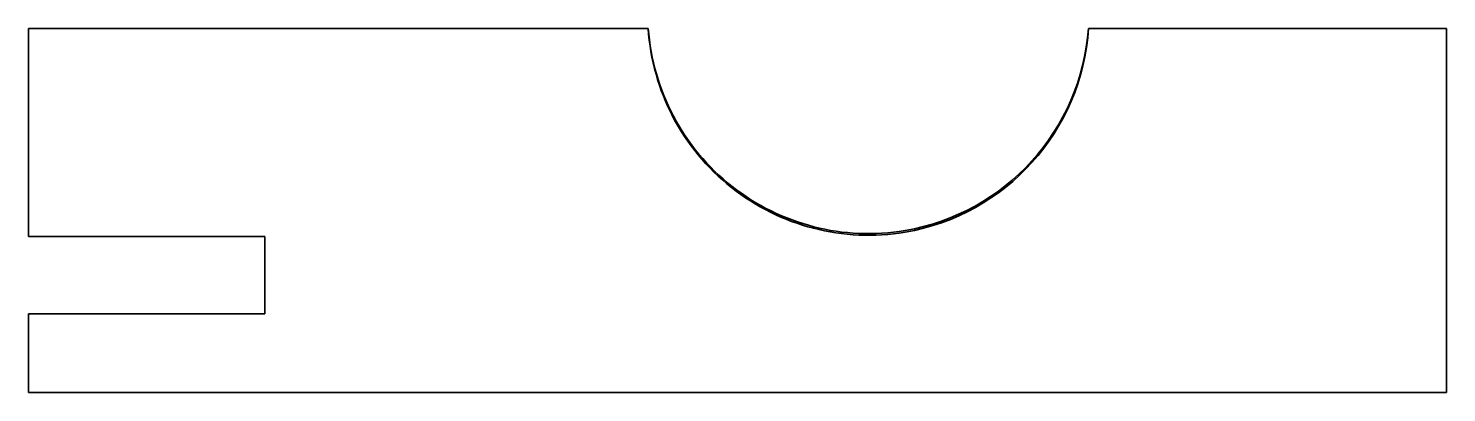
# Model space of a CAD drawing. Extents: x 165 to 255, y 137 to 160.
import ezdxf

# ---------------------------------------------------------------- set-up
doc = ezdxf.new("R2010")
doc.units = 0

msp = doc.modelspace()

# ---------------------------------------------------------------- linework, layer by layer
at = {"color": 7, "lineweight": 35}
for p, q in [((165, 160.038086), (204.33316, 160.038086)), ((165, 146.861938), (165, 160.038086)), ((204.340027, 160.038086), (204.33316, 160.038086)), ((232.268524, 160.038086), (232.27536, 160.038086)), ((232.27536, 160.038086), (255, 160.038086)), ((255, 160.038086), (255, 136.961975)), ((180, 146.861938), (165, 146.861938)), ((180, 141.961975), (180, 146.861938)), ((165, 136.961975), (165, 141.961975)), ((165, 141.961975), (180, 141.961975)), ((255, 136.961975), (165, 136.961975))]:
    msp.add_line(p, q, dxfattribs=at)
for centre, radius, start, end in [((218.305298, 160.93512), 14.000631, 183.673626, 279.560705), ((218.305298, 161.035828), 14.000605, 184.086552, 279.560773), ((218.302246, 161.03656), 14.001776, 279.572467, 355.910582), ((218.302246, 160.935913), 14.001802, 279.572521, 356.323482)]:
    msp.add_arc(centre, radius, start, end, dxfattribs=at)

doc.saveas('drawing.dxf')
